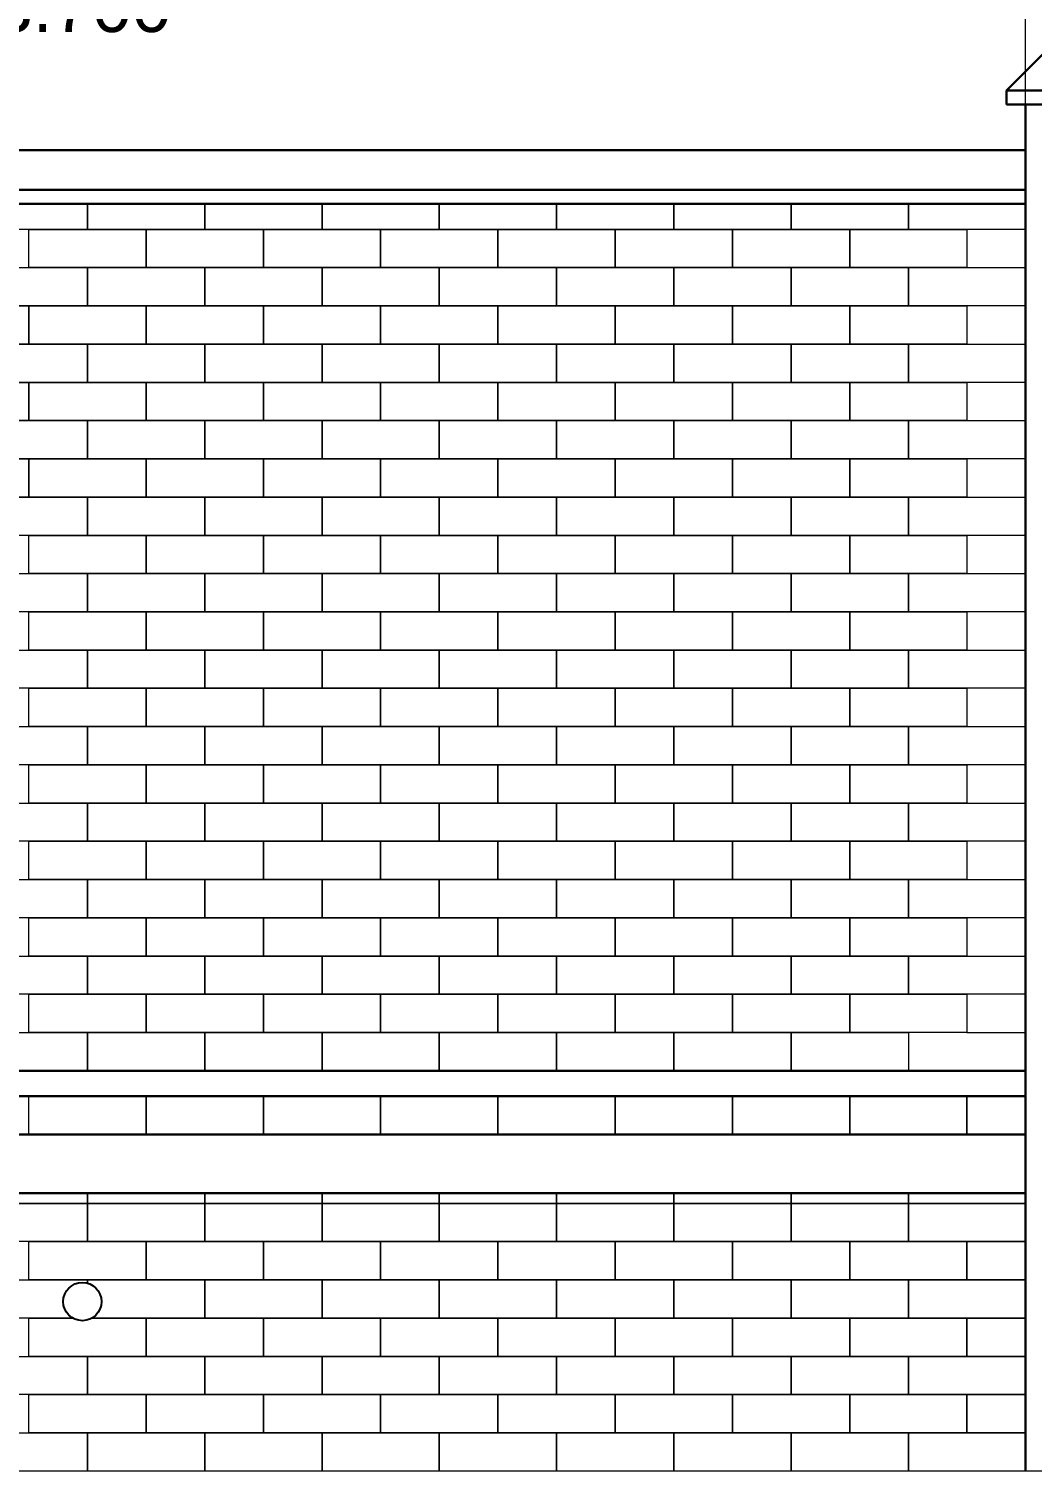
# Model space of a CAD drawing. Header units: millimetres. Extents: x 3614 to 12428, y -844 to 6844.
# Drawn here: x 5718.344 to 5720.312, y -789.498 to -786.669 of the extents above; entities that cross this region are included whole.
import ezdxf

# ---------------------------------------------------------------- set-up
doc = ezdxf.new("R2010")
doc.units = ezdxf.units.MM
doc.header["$LTSCALE"] = 40
doc.header["$MEASUREMENT"] = 0
doc.header["$PDMODE"] = 32
doc.header["$PDSIZE"] = 0.02
doc.layers.get('Defpoints').update_dxf_attribs({"linetype": 'CONTINUOUS', "lineweight": 20})
for name, color, linetype, lineweight in [('brick Hatch', 30, 'CONTINUOUS', 13), ('Dim', 220, 'CONTINUOUS', 15), ('Wall', 7, 'CONTINUOUS', 30), ('Window-Wall', 7, 'CONTINUOUS', 18)]:
    doc.layers.add(name, color=color, linetype=linetype, lineweight=lineweight)
doc.layers.add('Iel-refe', color=50, linetype='CONTINUOUS')
doc.styles.add('DIM', font='arial.ttf')
doc.styles.add('Tabrej', font='GOTHIC.TTF')
doc.dimstyles.new('Tabrej', dxfattribs={"dimtxt": 0.5, "dimasz": 0.45, "dimexe": 0.18, "dimexo": 0.0625, "dimgap": 0.09, "dimtad": 0, "dimdec": 3, "dimzin": 0, "dimdsep": 46, "dimtxsty": 'Tabrej', "dimcen": 0, "dimclrd": 256, "dimclre": 256, "dimclrt": 7, "dimaunit": 1, "dimadec": 3, "dimazin": 0, "dimtfac": 1, "dimtdec": 3, "dimtofl": 0, "dimtmove": 0, "dimatfit": 3, "dimfxl": 0, "dimtolj": 1, "dimtzin": 0, "dimlwd": -1, "dimlwe": -1, "dimarcsym": 0})

# ---------------------------------------------------------------- blocks, each defined once
blk = doc.blocks.new('ghg')
at = {"layer": 'Wall'}
for p, q in [((3612738.5, 944624.3), (3612816, 944701.8)), ((3612928.5, 944701.8), (3612816, 944701.8)), ((3613006, 944624.3), (3612928.5, 944701.8)), ((3613056, 944624.3), (3613133.5, 944701.8)), ((3613133.5, 944701.8), (3613246, 944701.8)), ((3613323.5, 944624.3), (3613246, 944701.8)), ((3613006, 944624.3), (3612738.5, 944624.3)), ((3612738.5, 944596.8), (3612738.5, 944624.3)), ((3613006, 942576.8), (3613006, 944624.8)), ((3613056, 942576.8), (3613056, 944624.8)), ((3613056, 944624.3), (3613323.5, 944624.3)), ((3613323.5, 944596.8), (3613323.5, 944624.3)), ((3613006, 944596.8), (3612738.5, 944596.8)), ((3612776, 942576.8), (3612776, 944596.8)), ((3613056, 944596.8), (3613323.5, 944596.8)), ((3613286, 942576.8), (3613286, 944596.8))]:
    blk.add_line(p, q, dxfattribs=at)
blk = doc.blocks.new('*D394')
at = {"layer": 'Defpoints', "color": 0, "ltscale": 0.05, "transparency": 16777216}
for p in [(5720.299, -786.6264), (5716.599, -786.9076), (5720.299, -786.9076)]:
    blk.add_point(p, dxfattribs=at)
at = {"layer": 'Dim', "ltscale": 0.05, "transparency": 16777216}
for p, q in [((5716.599, -786.9066), (5716.599, -786.6254)), ((5716.679, -786.6264), (5718.1905, -786.6264)), ((5720.219, -786.6264), (5718.7075, -786.6264)), ((5720.299, -786.9066), (5720.299, -786.6254))]:
    blk.add_line(p, q, dxfattribs=at)
for points in [[(5716.679, -786.613), (5716.679, -786.6397), (5716.599, -786.6264)], [(5720.219, -786.613), (5720.219, -786.6397), (5720.299, -786.6264)]]:
    blk.add_solid(points, dxfattribs=at)
at = {"layer": 'Dim', "color": 7, "ltscale": 0.05, "transparency": 16777216, "insert": (5718.449, -786.6264), "char_height": 0.1, "attachment_point": 5, "style": 'DIM'}
blk.add_mtext('\\A1;3.700', dxfattribs=at)
blk = doc.blocks.new('*D395')
at = {"layer": 'Defpoints', "color": 0, "ltscale": 0.05, "transparency": 16777216}
for p in [(5720.529, -786.5005), (5720.299, -786.9076), (5720.529, -786.9076)]:
    blk.add_point(p, dxfattribs=at)
at = {"layer": 'Dim', "ltscale": 0.05, "transparency": 16777216}
for p, q in [((5720.219, -786.5005), (5720.139, -786.5005)), ((5720.299, -786.9066), (5720.299, -786.4995)), ((5720.529, -786.9066), (5720.529, -786.4995)), ((5720.609, -786.5005), (5720.689, -786.5005))]:
    blk.add_line(p, q, dxfattribs=at)
for points in [[(5720.219, -786.4871), (5720.219, -786.5138), (5720.299, -786.5005)], [(5720.609, -786.4871), (5720.609, -786.5138), (5720.529, -786.5005)]]:
    blk.add_solid(points, dxfattribs=at)
at = {"layer": 'Dim', "color": 7, "ltscale": 0.05, "transparency": 16777216, "insert": (5720.414, -786.5005), "char_height": 0.1, "attachment_point": 5, "style": 'DIM'}
blk.add_mtext('\\A1;0.230', dxfattribs=at)

msp = doc.modelspace()

# ---------------------------------------------------------------- linework, layer by layer
at = {"layer": 'brick Hatch'}
msp.add_line((5720.184, -788.6376), (5720.299, -788.6376), dxfattribs=at)
for points in [[(5718.459, -787.0126), (5718.459, -787.0626), (5718.229, -787.0626), (5718.229, -787.0126)], [(5718.689, -787.0126), (5718.689, -787.0626), (5718.459, -787.0626), (5718.459, -787.0126)], [(5718.919, -787.0126), (5718.919, -787.0626), (5718.689, -787.0626), (5718.689, -787.0126)], [(5719.149, -787.0126), (5719.149, -787.0626), (5718.919, -787.0626), (5718.919, -787.0126)], [(5719.379, -787.0126), (5719.379, -787.0626), (5719.149, -787.0626), (5719.149, -787.0126)], [(5719.609, -787.0126), (5719.609, -787.0626), (5719.379, -787.0626), (5719.379, -787.0126)], [(5719.839, -787.0126), (5719.839, -787.0626), (5719.609, -787.0626), (5719.609, -787.0126)], [(5720.069, -787.0126), (5720.069, -787.0626), (5719.839, -787.0626), (5719.839, -787.0126)], [(5720.299, -787.0126), (5720.299, -787.0626), (5720.069, -787.0626), (5720.069, -787.0126)], [(5720.299, -788.8376), (5720.184, -788.8376), (5720.184, -788.7626), (5720.299, -788.7626)], [(5718.459, -788.9526), (5718.459, -788.9726), (5718.229, -788.9726), (5718.229, -788.9526)], [(5718.459, -788.9526), (5718.459, -788.9726), (5718.229, -788.9726), (5718.229, -788.9526)], [(5718.689, -788.9526), (5718.689, -788.9726), (5718.459, -788.9726), (5718.459, -788.9526)], [(5718.689, -788.9526), (5718.689, -788.9726), (5718.459, -788.9726), (5718.459, -788.9526)], [(5718.919, -788.9526), (5718.919, -788.9726), (5718.689, -788.9726), (5718.689, -788.9526)], [(5718.919, -788.9526), (5718.919, -788.9726), (5718.689, -788.9726), (5718.689, -788.9526)], [(5719.149, -788.9526), (5719.149, -788.9726), (5718.919, -788.9726), (5718.919, -788.9526)], [(5719.149, -788.9526), (5719.149, -788.9726), (5718.919, -788.9726), (5718.919, -788.9526)], [(5719.379, -788.9526), (5719.379, -788.9726), (5719.149, -788.9726), (5719.149, -788.9526)], [(5719.379, -788.9526), (5719.379, -788.9726), (5719.149, -788.9726), (5719.149, -788.9526)], [(5719.609, -788.9526), (5719.609, -788.9726), (5719.379, -788.9726), (5719.379, -788.9526)], [(5719.609, -788.9526), (5719.609, -788.9726), (5719.379, -788.9726), (5719.379, -788.9526)], [(5719.839, -788.9526), (5719.839, -788.9726), (5719.609, -788.9726), (5719.609, -788.9526)], [(5719.839, -788.9526), (5719.839, -788.9726), (5719.609, -788.9726), (5719.609, -788.9526)], [(5720.069, -788.9526), (5720.069, -788.9726), (5719.839, -788.9726), (5719.839, -788.9526)], [(5720.069, -788.9526), (5720.069, -788.9726), (5719.839, -788.9726), (5719.839, -788.9526)], [(5720.299, -788.9526), (5720.299, -788.9726), (5720.069, -788.9726), (5720.069, -788.9526)], [(5720.299, -788.9526), (5720.299, -788.9726), (5720.069, -788.9726), (5720.069, -788.9526)], [(5720.299, -789.1226), (5720.184, -789.1226), (5720.184, -789.0476), (5720.299, -789.0476)], [(5718.4303, -789.1976), (5718.229, -789.1976), (5718.229, -789.1226), (5718.459, -789.1226), (5718.459, -789.129)], [(5718.459, -789.129), (5718.459, -789.1226), (5718.689, -789.1226), (5718.689, -789.1976), (5718.4677, -789.1976)], [(5718.4677, -789.1976), (5718.574, -789.1976), (5718.574, -789.2726), (5718.344, -789.2726), (5718.344, -789.1976), (5718.4303, -789.1976)], [(5720.299, -789.2726), (5720.184, -789.2726), (5720.184, -789.1976), (5720.299, -789.1976)], [(5720.299, -789.4226), (5720.184, -789.4226), (5720.184, -789.3476), (5720.299, -789.3476)]]:
    msp.add_lwpolyline(points, dxfattribs=at)
for points in [[(5718.344, -787.0626), (5718.574, -787.0626), (5718.574, -787.1376), (5718.344, -787.1376)], [(5718.574, -787.0626), (5718.804, -787.0626), (5718.804, -787.1376), (5718.574, -787.1376)], [(5718.804, -787.0626), (5719.034, -787.0626), (5719.034, -787.1376), (5718.804, -787.1376)], [(5719.034, -787.0626), (5719.264, -787.0626), (5719.264, -787.1376), (5719.034, -787.1376)], [(5719.264, -787.0626), (5719.494, -787.0626), (5719.494, -787.1376), (5719.264, -787.1376)], [(5719.494, -787.0626), (5719.724, -787.0626), (5719.724, -787.1376), (5719.494, -787.1376)], [(5719.724, -787.0626), (5719.954, -787.0626), (5719.954, -787.1376), (5719.724, -787.1376)], [(5719.954, -787.0626), (5720.184, -787.0626), (5720.184, -787.1376), (5719.954, -787.1376)], [(5718.229, -787.1376), (5718.459, -787.1376), (5718.459, -787.2126), (5718.229, -787.2126)], [(5718.459, -787.1376), (5718.689, -787.1376), (5718.689, -787.2126), (5718.459, -787.2126)], [(5718.689, -787.1376), (5718.919, -787.1376), (5718.919, -787.2126), (5718.689, -787.2126)], [(5718.919, -787.1376), (5719.149, -787.1376), (5719.149, -787.2126), (5718.919, -787.2126)], [(5719.149, -787.1376), (5719.379, -787.1376), (5719.379, -787.2126), (5719.149, -787.2126)], [(5719.379, -787.1376), (5719.609, -787.1376), (5719.609, -787.2126), (5719.379, -787.2126)], [(5719.609, -787.1376), (5719.839, -787.1376), (5719.839, -787.2126), (5719.609, -787.2126)], [(5719.839, -787.1376), (5720.069, -787.1376), (5720.069, -787.2126), (5719.839, -787.2126)], [(5720.069, -787.1376), (5720.299, -787.1376), (5720.299, -787.2126), (5720.069, -787.2126)], [(5718.114, -787.2126), (5718.344, -787.2126), (5718.344, -787.2876), (5718.114, -787.2876)], [(5718.344, -787.2126), (5718.574, -787.2126), (5718.574, -787.2876), (5718.344, -787.2876)], [(5718.574, -787.2126), (5718.804, -787.2126), (5718.804, -787.2876), (5718.574, -787.2876)], [(5718.804, -787.2126), (5719.034, -787.2126), (5719.034, -787.2876), (5718.804, -787.2876)], [(5719.034, -787.2126), (5719.264, -787.2126), (5719.264, -787.2876), (5719.034, -787.2876)], [(5719.264, -787.2126), (5719.494, -787.2126), (5719.494, -787.2876), (5719.264, -787.2876)], [(5719.494, -787.2126), (5719.724, -787.2126), (5719.724, -787.2876), (5719.494, -787.2876)], [(5719.724, -787.2126), (5719.954, -787.2126), (5719.954, -787.2876), (5719.724, -787.2876)], [(5719.954, -787.2126), (5720.184, -787.2126), (5720.184, -787.2876), (5719.954, -787.2876)], [(5718.229, -787.2876), (5718.459, -787.2876), (5718.459, -787.3626), (5718.229, -787.3626)], [(5718.459, -787.2876), (5718.689, -787.2876), (5718.689, -787.3626), (5718.459, -787.3626)], [(5718.689, -787.2876), (5718.919, -787.2876), (5718.919, -787.3626), (5718.689, -787.3626)], [(5718.919, -787.2876), (5719.149, -787.2876), (5719.149, -787.3626), (5718.919, -787.3626)], [(5719.149, -787.2876), (5719.379, -787.2876), (5719.379, -787.3626), (5719.149, -787.3626)], [(5719.379, -787.2876), (5719.609, -787.2876), (5719.609, -787.3626), (5719.379, -787.3626)], [(5719.609, -787.2876), (5719.839, -787.2876), (5719.839, -787.3626), (5719.609, -787.3626)], [(5719.839, -787.2876), (5720.069, -787.2876), (5720.069, -787.3626), (5719.839, -787.3626)], [(5720.069, -787.2876), (5720.299, -787.2876), (5720.299, -787.3626), (5720.069, -787.3626)], [(5718.114, -787.3626), (5718.344, -787.3626), (5718.344, -787.4376), (5718.114, -787.4376)], [(5718.344, -787.3626), (5718.574, -787.3626), (5718.574, -787.4376), (5718.344, -787.4376)], [(5718.574, -787.3626), (5718.804, -787.3626), (5718.804, -787.4376), (5718.574, -787.4376)], [(5718.804, -787.3626), (5719.034, -787.3626), (5719.034, -787.4376), (5718.804, -787.4376)], [(5719.034, -787.3626), (5719.264, -787.3626), (5719.264, -787.4376), (5719.034, -787.4376)], [(5719.264, -787.3626), (5719.494, -787.3626), (5719.494, -787.4376), (5719.264, -787.4376)], [(5719.494, -787.3626), (5719.724, -787.3626), (5719.724, -787.4376), (5719.494, -787.4376)], [(5719.724, -787.3626), (5719.954, -787.3626), (5719.954, -787.4376), (5719.724, -787.4376)], [(5719.954, -787.3626), (5720.184, -787.3626), (5720.184, -787.4376), (5719.954, -787.4376)], [(5718.229, -787.4376), (5718.459, -787.4376), (5718.459, -787.5126), (5718.229, -787.5126)], [(5718.459, -787.4376), (5718.689, -787.4376), (5718.689, -787.5126), (5718.459, -787.5126)], [(5718.689, -787.4376), (5718.919, -787.4376), (5718.919, -787.5126), (5718.689, -787.5126)], [(5718.919, -787.4376), (5719.149, -787.4376), (5719.149, -787.5126), (5718.919, -787.5126)], [(5719.149, -787.4376), (5719.379, -787.4376), (5719.379, -787.5126), (5719.149, -787.5126)], [(5719.379, -787.4376), (5719.609, -787.4376), (5719.609, -787.5126), (5719.379, -787.5126)], [(5719.609, -787.4376), (5719.839, -787.4376), (5719.839, -787.5126), (5719.609, -787.5126)], [(5719.839, -787.4376), (5720.069, -787.4376), (5720.069, -787.5126), (5719.839, -787.5126)], [(5720.069, -787.4376), (5720.299, -787.4376), (5720.299, -787.5126), (5720.069, -787.5126)], [(5718.114, -787.5126), (5718.344, -787.5126), (5718.344, -787.5876), (5718.114, -787.5876)], [(5718.344, -787.5126), (5718.574, -787.5126), (5718.574, -787.5876), (5718.344, -787.5876)], [(5718.574, -787.5126), (5718.804, -787.5126), (5718.804, -787.5876), (5718.574, -787.5876)], [(5718.804, -787.5126), (5719.034, -787.5126), (5719.034, -787.5876), (5718.804, -787.5876)], [(5719.034, -787.5126), (5719.264, -787.5126), (5719.264, -787.5876), (5719.034, -787.5876)], [(5719.264, -787.5126), (5719.494, -787.5126), (5719.494, -787.5876), (5719.264, -787.5876)], [(5719.494, -787.5126), (5719.724, -787.5126), (5719.724, -787.5876), (5719.494, -787.5876)], [(5719.724, -787.5126), (5719.954, -787.5126), (5719.954, -787.5876), (5719.724, -787.5876)], [(5719.954, -787.5126), (5720.184, -787.5126), (5720.184, -787.5876), (5719.954, -787.5876)], [(5718.229, -787.5876), (5718.459, -787.5876), (5718.459, -787.6626), (5718.229, -787.6626)], [(5718.459, -787.5876), (5718.689, -787.5876), (5718.689, -787.6626), (5718.459, -787.6626)], [(5718.689, -787.5876), (5718.919, -787.5876), (5718.919, -787.6626), (5718.689, -787.6626)], [(5718.919, -787.5876), (5719.149, -787.5876), (5719.149, -787.6626), (5718.919, -787.6626)], [(5719.149, -787.5876), (5719.379, -787.5876), (5719.379, -787.6626), (5719.149, -787.6626)], [(5719.379, -787.5876), (5719.609, -787.5876), (5719.609, -787.6626), (5719.379, -787.6626)], [(5719.609, -787.5876), (5719.839, -787.5876), (5719.839, -787.6626), (5719.609, -787.6626)], [(5719.839, -787.5876), (5720.069, -787.5876), (5720.069, -787.6626), (5719.839, -787.6626)], [(5720.069, -787.5876), (5720.299, -787.5876), (5720.299, -787.6626), (5720.069, -787.6626)], [(5718.344, -787.6626), (5718.574, -787.6626), (5718.574, -787.7376), (5718.344, -787.7376)], [(5718.574, -787.6626), (5718.804, -787.6626), (5718.804, -787.7376), (5718.574, -787.7376)], [(5718.804, -787.6626), (5719.034, -787.6626), (5719.034, -787.7376), (5718.804, -787.7376)], [(5719.034, -787.6626), (5719.264, -787.6626), (5719.264, -787.7376), (5719.034, -787.7376)], [(5719.264, -787.6626), (5719.494, -787.6626), (5719.494, -787.7376), (5719.264, -787.7376)], [(5719.494, -787.6626), (5719.724, -787.6626), (5719.724, -787.7376), (5719.494, -787.7376)], [(5719.724, -787.6626), (5719.954, -787.6626), (5719.954, -787.7376), (5719.724, -787.7376)], [(5719.954, -787.6626), (5720.184, -787.6626), (5720.184, -787.7376), (5719.954, -787.7376)], [(5718.229, -787.7376), (5718.459, -787.7376), (5718.459, -787.8126), (5718.229, -787.8126)], [(5718.459, -787.7376), (5718.689, -787.7376), (5718.689, -787.8126), (5718.459, -787.8126)], [(5718.689, -787.7376), (5718.919, -787.7376), (5718.919, -787.8126), (5718.689, -787.8126)], [(5718.919, -787.7376), (5719.149, -787.7376), (5719.149, -787.8126), (5718.919, -787.8126)], [(5719.149, -787.7376), (5719.379, -787.7376), (5719.379, -787.8126), (5719.149, -787.8126)], [(5719.379, -787.7376), (5719.609, -787.7376), (5719.609, -787.8126), (5719.379, -787.8126)], [(5719.609, -787.7376), (5719.839, -787.7376), (5719.839, -787.8126), (5719.609, -787.8126)], [(5719.839, -787.7376), (5720.069, -787.7376), (5720.069, -787.8126), (5719.839, -787.8126)], [(5720.069, -787.7376), (5720.299, -787.7376), (5720.299, -787.8126), (5720.069, -787.8126)], [(5718.344, -787.8126), (5718.574, -787.8126), (5718.574, -787.8876), (5718.344, -787.8876)], [(5718.574, -787.8126), (5718.804, -787.8126), (5718.804, -787.8876), (5718.574, -787.8876)], [(5718.804, -787.8126), (5719.034, -787.8126), (5719.034, -787.8876), (5718.804, -787.8876)], [(5719.034, -787.8126), (5719.264, -787.8126), (5719.264, -787.8876), (5719.034, -787.8876)], [(5719.264, -787.8126), (5719.494, -787.8126), (5719.494, -787.8876), (5719.264, -787.8876)], [(5719.494, -787.8126), (5719.724, -787.8126), (5719.724, -787.8876), (5719.494, -787.8876)], [(5719.724, -787.8126), (5719.954, -787.8126), (5719.954, -787.8876), (5719.724, -787.8876)], [(5719.954, -787.8126), (5720.184, -787.8126), (5720.184, -787.8876), (5719.954, -787.8876)], [(5718.229, -787.8876), (5718.459, -787.8876), (5718.459, -787.9626), (5718.229, -787.9626)], [(5718.459, -787.8876), (5718.689, -787.8876), (5718.689, -787.9626), (5718.459, -787.9626)], [(5718.689, -787.8876), (5718.919, -787.8876), (5718.919, -787.9626), (5718.689, -787.9626)], [(5718.919, -787.8876), (5719.149, -787.8876), (5719.149, -787.9626), (5718.919, -787.9626)], [(5719.149, -787.8876), (5719.379, -787.8876), (5719.379, -787.9626), (5719.149, -787.9626)], [(5719.379, -787.8876), (5719.609, -787.8876), (5719.609, -787.9626), (5719.379, -787.9626)], [(5719.609, -787.8876), (5719.839, -787.8876), (5719.839, -787.9626), (5719.609, -787.9626)], [(5719.839, -787.8876), (5720.069, -787.8876), (5720.069, -787.9626), (5719.839, -787.9626)], [(5720.069, -787.8876), (5720.299, -787.8876), (5720.299, -787.9626), (5720.069, -787.9626)], [(5718.344, -787.9626), (5718.574, -787.9626), (5718.574, -788.0376), (5718.344, -788.0376)], [(5718.574, -787.9626), (5718.804, -787.9626), (5718.804, -788.0376), (5718.574, -788.0376)], [(5718.804, -787.9626), (5719.034, -787.9626), (5719.034, -788.0376), (5718.804, -788.0376)], [(5719.034, -787.9626), (5719.264, -787.9626), (5719.264, -788.0376), (5719.034, -788.0376)], [(5719.264, -787.9626), (5719.494, -787.9626), (5719.494, -788.0376), (5719.264, -788.0376)], [(5719.494, -787.9626), (5719.724, -787.9626), (5719.724, -788.0376), (5719.494, -788.0376)], [(5719.724, -787.9626), (5719.954, -787.9626), (5719.954, -788.0376), (5719.724, -788.0376)], [(5719.954, -787.9626), (5720.184, -787.9626), (5720.184, -788.0376), (5719.954, -788.0376)], [(5718.229, -788.0376), (5718.459, -788.0376), (5718.459, -788.1126), (5718.229, -788.1126)], [(5718.459, -788.0376), (5718.689, -788.0376), (5718.689, -788.1126), (5718.459, -788.1126)], [(5718.689, -788.0376), (5718.919, -788.0376), (5718.919, -788.1126), (5718.689, -788.1126)], [(5718.919, -788.0376), (5719.149, -788.0376), (5719.149, -788.1126), (5718.919, -788.1126)], [(5719.149, -788.0376), (5719.379, -788.0376), (5719.379, -788.1126), (5719.149, -788.1126)], [(5719.379, -788.0376), (5719.609, -788.0376), (5719.609, -788.1126), (5719.379, -788.1126)], [(5719.609, -788.0376), (5719.839, -788.0376), (5719.839, -788.1126), (5719.609, -788.1126)], [(5719.839, -788.0376), (5720.069, -788.0376), (5720.069, -788.1126), (5719.839, -788.1126)], [(5720.069, -788.0376), (5720.299, -788.0376), (5720.299, -788.1126), (5720.069, -788.1126)], [(5718.344, -788.1126), (5718.574, -788.1126), (5718.574, -788.1876), (5718.344, -788.1876)], [(5718.574, -788.1126), (5718.804, -788.1126), (5718.804, -788.1876), (5718.574, -788.1876)], [(5718.804, -788.1126), (5719.034, -788.1126), (5719.034, -788.1876), (5718.804, -788.1876)], [(5719.034, -788.1126), (5719.264, -788.1126), (5719.264, -788.1876), (5719.034, -788.1876)], [(5719.264, -788.1126), (5719.494, -788.1126), (5719.494, -788.1876), (5719.264, -788.1876)], [(5719.494, -788.1126), (5719.724, -788.1126), (5719.724, -788.1876), (5719.494, -788.1876)], [(5719.724, -788.1126), (5719.954, -788.1126), (5719.954, -788.1876), (5719.724, -788.1876)], [(5719.954, -788.1126), (5720.184, -788.1126), (5720.184, -788.1876), (5719.954, -788.1876)], [(5718.229, -788.1876), (5718.459, -788.1876), (5718.459, -788.2626), (5718.229, -788.2626)], [(5718.459, -788.1876), (5718.689, -788.1876), (5718.689, -788.2626), (5718.459, -788.2626)], [(5718.689, -788.1876), (5718.919, -788.1876), (5718.919, -788.2626), (5718.689, -788.2626)], [(5718.919, -788.1876), (5719.149, -788.1876), (5719.149, -788.2626), (5718.919, -788.2626)], [(5719.149, -788.1876), (5719.379, -788.1876), (5719.379, -788.2626), (5719.149, -788.2626)], [(5719.379, -788.1876), (5719.609, -788.1876), (5719.609, -788.2626), (5719.379, -788.2626)], [(5719.609, -788.1876), (5719.839, -788.1876), (5719.839, -788.2626), (5719.609, -788.2626)], [(5719.839, -788.1876), (5720.069, -788.1876), (5720.069, -788.2626), (5719.839, -788.2626)], [(5720.069, -788.1876), (5720.299, -788.1876), (5720.299, -788.2626), (5720.069, -788.2626)], [(5718.344, -788.2626), (5718.574, -788.2626), (5718.574, -788.3376), (5718.344, -788.3376)], [(5718.574, -788.2626), (5718.804, -788.2626), (5718.804, -788.3376), (5718.574, -788.3376)], [(5718.804, -788.2626), (5719.034, -788.2626), (5719.034, -788.3376), (5718.804, -788.3376)], [(5719.034, -788.2626), (5719.264, -788.2626), (5719.264, -788.3376), (5719.034, -788.3376)], [(5719.264, -788.2626), (5719.494, -788.2626), (5719.494, -788.3376), (5719.264, -788.3376)], [(5719.494, -788.2626), (5719.724, -788.2626), (5719.724, -788.3376), (5719.494, -788.3376)], [(5719.724, -788.2626), (5719.954, -788.2626), (5719.954, -788.3376), (5719.724, -788.3376)], [(5719.954, -788.2626), (5720.184, -788.2626), (5720.184, -788.3376), (5719.954, -788.3376)], [(5718.229, -788.3376), (5718.459, -788.3376), (5718.459, -788.4126), (5718.229, -788.4126)], [(5718.459, -788.3376), (5718.689, -788.3376), (5718.689, -788.4126), (5718.459, -788.4126)], [(5718.689, -788.3376), (5718.919, -788.3376), (5718.919, -788.4126), (5718.689, -788.4126)], [(5718.919, -788.3376), (5719.149, -788.3376), (5719.149, -788.4126), (5718.919, -788.4126)], [(5719.149, -788.3376), (5719.379, -788.3376), (5719.379, -788.4126), (5719.149, -788.4126)], [(5719.379, -788.3376), (5719.609, -788.3376), (5719.609, -788.4126), (5719.379, -788.4126)], [(5719.609, -788.3376), (5719.839, -788.3376), (5719.839, -788.4126), (5719.609, -788.4126)], [(5719.839, -788.3376), (5720.069, -788.3376), (5720.069, -788.4126), (5719.839, -788.4126)], [(5720.069, -788.3376), (5720.299, -788.3376), (5720.299, -788.4126), (5720.069, -788.4126)], [(5718.344, -788.4126), (5718.574, -788.4126), (5718.574, -788.4876), (5718.344, -788.4876)], [(5718.574, -788.4126), (5718.804, -788.4126), (5718.804, -788.4876), (5718.574, -788.4876)], [(5718.804, -788.4126), (5719.034, -788.4126), (5719.034, -788.4876), (5718.804, -788.4876)], [(5719.034, -788.4126), (5719.264, -788.4126), (5719.264, -788.4876), (5719.034, -788.4876)], [(5719.264, -788.4126), (5719.494, -788.4126), (5719.494, -788.4876), (5719.264, -788.4876)], [(5719.494, -788.4126), (5719.724, -788.4126), (5719.724, -788.4876), (5719.494, -788.4876)], [(5719.724, -788.4126), (5719.954, -788.4126), (5719.954, -788.4876), (5719.724, -788.4876)], [(5719.954, -788.4126), (5720.184, -788.4126), (5720.184, -788.4876), (5719.954, -788.4876)], [(5718.229, -788.4876), (5718.459, -788.4876), (5718.459, -788.5626), (5718.229, -788.5626)], [(5718.459, -788.4876), (5718.689, -788.4876), (5718.689, -788.5626), (5718.459, -788.5626)], [(5718.689, -788.4876), (5718.919, -788.4876), (5718.919, -788.5626), (5718.689, -788.5626)], [(5718.919, -788.4876), (5719.149, -788.4876), (5719.149, -788.5626), (5718.919, -788.5626)], [(5719.149, -788.4876), (5719.379, -788.4876), (5719.379, -788.5626), (5719.149, -788.5626)], [(5719.379, -788.4876), (5719.609, -788.4876), (5719.609, -788.5626), (5719.379, -788.5626)], [(5719.609, -788.4876), (5719.839, -788.4876), (5719.839, -788.5626), (5719.609, -788.5626)], [(5719.839, -788.4876), (5720.069, -788.4876), (5720.069, -788.5626), (5719.839, -788.5626)], [(5720.069, -788.4876), (5720.299, -788.4876), (5720.299, -788.5626), (5720.069, -788.5626)], [(5718.344, -788.5626), (5718.574, -788.5626), (5718.574, -788.6376), (5718.344, -788.6376)], [(5718.574, -788.5626), (5718.804, -788.5626), (5718.804, -788.6376), (5718.574, -788.6376)], [(5718.804, -788.5626), (5719.034, -788.5626), (5719.034, -788.6376), (5718.804, -788.6376)], [(5719.034, -788.5626), (5719.264, -788.5626), (5719.264, -788.6376), (5719.034, -788.6376)], [(5719.264, -788.5626), (5719.494, -788.5626), (5719.494, -788.6376), (5719.264, -788.6376)], [(5719.494, -788.5626), (5719.724, -788.5626), (5719.724, -788.6376), (5719.494, -788.6376)], [(5719.724, -788.5626), (5719.954, -788.5626), (5719.954, -788.6376), (5719.724, -788.6376)], [(5719.954, -788.5626), (5720.184, -788.5626), (5720.184, -788.6376), (5719.954, -788.6376)], [(5718.229, -788.6376), (5718.459, -788.6376), (5718.459, -788.7126), (5718.229, -788.7126)], [(5718.459, -788.6376), (5718.689, -788.6376), (5718.689, -788.7126), (5718.459, -788.7126)], [(5718.689, -788.6376), (5718.919, -788.6376), (5718.919, -788.7126), (5718.689, -788.7126)], [(5718.919, -788.6376), (5719.149, -788.6376), (5719.149, -788.7126), (5718.919, -788.7126)], [(5719.149, -788.6376), (5719.379, -788.6376), (5719.379, -788.7126), (5719.149, -788.7126)], [(5719.379, -788.6376), (5719.609, -788.6376), (5719.609, -788.7126), (5719.379, -788.7126)], [(5719.609, -788.6376), (5719.839, -788.6376), (5719.839, -788.7126), (5719.609, -788.7126)], [(5719.839, -788.6376), (5720.069, -788.6376), (5720.069, -788.7126), (5719.839, -788.7126)], [(5718.344, -788.7626), (5718.574, -788.7626), (5718.574, -788.8376), (5718.344, -788.8376)], [(5718.574, -788.7626), (5718.804, -788.7626), (5718.804, -788.8376), (5718.574, -788.8376)], [(5718.804, -788.7626), (5719.034, -788.7626), (5719.034, -788.8376), (5718.804, -788.8376)], [(5719.034, -788.7626), (5719.264, -788.7626), (5719.264, -788.8376), (5719.034, -788.8376)], [(5719.264, -788.7626), (5719.494, -788.7626), (5719.494, -788.8376), (5719.264, -788.8376)], [(5719.494, -788.7626), (5719.724, -788.7626), (5719.724, -788.8376), (5719.494, -788.8376)], [(5719.724, -788.7626), (5719.954, -788.7626), (5719.954, -788.8376), (5719.724, -788.8376)], [(5719.954, -788.7626), (5720.184, -788.7626), (5720.184, -788.8376), (5719.954, -788.8376)], [(5718.229, -788.9726), (5718.459, -788.9726), (5718.459, -789.0476), (5718.229, -789.0476)], [(5718.459, -788.9726), (5718.689, -788.9726), (5718.689, -789.0476), (5718.459, -789.0476)], [(5718.689, -788.9726), (5718.919, -788.9726), (5718.919, -789.0476), (5718.689, -789.0476)], [(5718.919, -788.9726), (5719.149, -788.9726), (5719.149, -789.0476), (5718.919, -789.0476)], [(5719.149, -788.9726), (5719.379, -788.9726), (5719.379, -789.0476), (5719.149, -789.0476)], [(5719.379, -788.9726), (5719.609, -788.9726), (5719.609, -789.0476), (5719.379, -789.0476)], [(5719.609, -788.9726), (5719.839, -788.9726), (5719.839, -789.0476), (5719.609, -789.0476)], [(5719.839, -788.9726), (5720.069, -788.9726), (5720.069, -789.0476), (5719.839, -789.0476)], [(5720.069, -788.9726), (5720.299, -788.9726), (5720.299, -789.0476), (5720.069, -789.0476)], [(5720.069, -788.9726), (5720.299, -788.9726), (5720.299, -789.0476), (5720.069, -789.0476)], [(5718.344, -789.0476), (5718.574, -789.0476), (5718.574, -789.1226), (5718.344, -789.1226)], [(5718.574, -789.0476), (5718.804, -789.0476), (5718.804, -789.1226), (5718.574, -789.1226)], [(5718.804, -789.0476), (5719.034, -789.0476), (5719.034, -789.1226), (5718.804, -789.1226)], [(5719.034, -789.0476), (5719.264, -789.0476), (5719.264, -789.1226), (5719.034, -789.1226)], [(5719.264, -789.0476), (5719.494, -789.0476), (5719.494, -789.1226), (5719.264, -789.1226)], [(5719.494, -789.0476), (5719.724, -789.0476), (5719.724, -789.1226), (5719.494, -789.1226)], [(5719.724, -789.0476), (5719.954, -789.0476), (5719.954, -789.1226), (5719.724, -789.1226)], [(5719.954, -789.0476), (5720.184, -789.0476), (5720.184, -789.1226), (5719.954, -789.1226)], [(5718.689, -789.1226), (5718.919, -789.1226), (5718.919, -789.1976), (5718.689, -789.1976)], [(5718.919, -789.1226), (5719.149, -789.1226), (5719.149, -789.1976), (5718.919, -789.1976)], [(5719.149, -789.1226), (5719.379, -789.1226), (5719.379, -789.1976), (5719.149, -789.1976)], [(5719.379, -789.1226), (5719.609, -789.1226), (5719.609, -789.1976), (5719.379, -789.1976)], [(5719.609, -789.1226), (5719.839, -789.1226), (5719.839, -789.1976), (5719.609, -789.1976)], [(5719.839, -789.1226), (5720.069, -789.1226), (5720.069, -789.1976), (5719.839, -789.1976)], [(5720.069, -789.1226), (5720.299, -789.1226), (5720.299, -789.1976), (5720.069, -789.1976)], [(5718.574, -789.1976), (5718.804, -789.1976), (5718.804, -789.2726), (5718.574, -789.2726)], [(5718.804, -789.1976), (5719.034, -789.1976), (5719.034, -789.2726), (5718.804, -789.2726)], [(5719.034, -789.1976), (5719.264, -789.1976), (5719.264, -789.2726), (5719.034, -789.2726)], [(5719.264, -789.1976), (5719.494, -789.1976), (5719.494, -789.2726), (5719.264, -789.2726)], [(5719.494, -789.1976), (5719.724, -789.1976), (5719.724, -789.2726), (5719.494, -789.2726)], [(5719.724, -789.1976), (5719.954, -789.1976), (5719.954, -789.2726), (5719.724, -789.2726)], [(5719.954, -789.1976), (5720.184, -789.1976), (5720.184, -789.2726), (5719.954, -789.2726)], [(5718.229, -789.2726), (5718.459, -789.2726), (5718.459, -789.3476), (5718.229, -789.3476)], [(5718.459, -789.2726), (5718.689, -789.2726), (5718.689, -789.3476), (5718.459, -789.3476)], [(5718.689, -789.2726), (5718.919, -789.2726), (5718.919, -789.3476), (5718.689, -789.3476)], [(5718.919, -789.2726), (5719.149, -789.2726), (5719.149, -789.3476), (5718.919, -789.3476)], [(5719.149, -789.2726), (5719.379, -789.2726), (5719.379, -789.3476), (5719.149, -789.3476)], [(5719.379, -789.2726), (5719.609, -789.2726), (5719.609, -789.3476), (5719.379, -789.3476)], [(5719.609, -789.2726), (5719.839, -789.2726), (5719.839, -789.3476), (5719.609, -789.3476)], [(5719.839, -789.2726), (5720.069, -789.2726), (5720.069, -789.3476), (5719.839, -789.3476)], [(5720.069, -789.2726), (5720.299, -789.2726), (5720.299, -789.3476), (5720.069, -789.3476)], [(5718.344, -789.3476), (5718.574, -789.3476), (5718.574, -789.4226), (5718.344, -789.4226)], [(5718.574, -789.3476), (5718.804, -789.3476), (5718.804, -789.4226), (5718.574, -789.4226)], [(5718.804, -789.3476), (5719.034, -789.3476), (5719.034, -789.4226), (5718.804, -789.4226)], [(5719.034, -789.3476), (5719.264, -789.3476), (5719.264, -789.4226), (5719.034, -789.4226)], [(5719.264, -789.3476), (5719.494, -789.3476), (5719.494, -789.4226), (5719.264, -789.4226)], [(5719.494, -789.3476), (5719.724, -789.3476), (5719.724, -789.4226), (5719.494, -789.4226)], [(5719.724, -789.3476), (5719.954, -789.3476), (5719.954, -789.4226), (5719.724, -789.4226)], [(5719.954, -789.3476), (5720.184, -789.3476), (5720.184, -789.4226), (5719.954, -789.4226)], [(5718.229, -789.4226), (5718.459, -789.4226), (5718.459, -789.4976), (5718.229, -789.4976)], [(5718.459, -789.4226), (5718.689, -789.4226), (5718.689, -789.4976), (5718.459, -789.4976)], [(5718.689, -789.4226), (5718.919, -789.4226), (5718.919, -789.4976), (5718.689, -789.4976)], [(5718.919, -789.4226), (5719.149, -789.4226), (5719.149, -789.4976), (5718.919, -789.4976)], [(5719.149, -789.4226), (5719.379, -789.4226), (5719.379, -789.4976), (5719.149, -789.4976)], [(5719.379, -789.4226), (5719.609, -789.4226), (5719.609, -789.4976), (5719.379, -789.4976)], [(5719.609, -789.4226), (5719.839, -789.4226), (5719.839, -789.4976), (5719.609, -789.4976)], [(5719.839, -789.4226), (5720.069, -789.4226), (5720.069, -789.4976), (5719.839, -789.4976)], [(5720.069, -789.4226), (5720.299, -789.4226), (5720.299, -789.4976), (5720.069, -789.4976)]]:
    msp.add_lwpolyline(points, close=True, dxfattribs=at)
at = {"layer": 'Iel-refe'}
msp.add_circle((5718.449, -789.1651), 0.0375, dxfattribs=at)
at = {"layer": 'Wall'}
for p, q in [((5720.299, -786.9076), (5716.599, -786.9076)), ((5720.299, -786.9851), (5716.599, -786.9851)), ((5720.299, -787.0126), (5716.599, -787.0126)), ((5720.299, -788.7126), (5716.599, -788.7126)), ((5720.299, -788.7626), (5716.599, -788.7626)), ((5716.599, -788.8376), (5720.299, -788.8376)), ((5720.299, -789.4976), (5720.299, -788.8376)), ((5716.599, -788.9526), (5720.299, -788.9526))]:
    msp.add_line(p, q, dxfattribs=at)
at = {"layer": 'Window-Wall'}
for p, q in [((5716.599, -788.7126), (5720.299, -788.7126)), ((5716.599, -788.7626), (5720.299, -788.7626)), ((5721.4868, -789.4976), (5691.8312, -789.4976))]:
    msp.add_line(p, q, dxfattribs=at)

# ---------------------------------------------------------------- block references
at = {"layer": 'Iel-refe', "xscale": 0.001000000000085184, "yscale": 0.001000000000085184, "zscale": 0.001000000000085184}
msp.add_blockref('ghg', (2107.523, -1731.4144), dxfattribs=at)

# ---------------------------------------------------------------- dimensions: what is measured, and where the dimension line sits
at = {"layer": 'Dim', "ltscale": 0.05}
dim = msp.add_linear_dim(base=(5720.529, -786.5005), p1=(5720.299, -786.9076), p2=(5720.529, -786.9076), dimstyle='Tabrej', override={"dimtxt": 0.1, "dimasz": 0.08, "dimexe": 0.001, "dimexo": 0.001, "dimpost": '\\X', "dimtxsty": 'DIM', "dimfxl": 0.18, "dimarcsym": 1}, dxfattribs=at)
dim.commit()
dim.dimension.update_dxf_attribs({"geometry": '*D395', "text_midpoint": (5720.414, -786.5005), "dimtype": 160})
dim = msp.add_linear_dim(base=(5720.299, -786.6264), p1=(5716.599, -786.9076), p2=(5720.299, -786.9076), dimstyle='Tabrej', override={"dimtxt": 0.1, "dimasz": 0.08, "dimexe": 0.001, "dimexo": 0.001, "dimpost": '\\X', "dimtxsty": 'DIM', "dimfxl": 0.18, "dimarcsym": 1}, dxfattribs=at)
dim.commit()
dim.dimension.update_dxf_attribs({"geometry": '*D394', "text_midpoint": (5718.449, -786.6264)})

doc.saveas('drawing.dxf')
